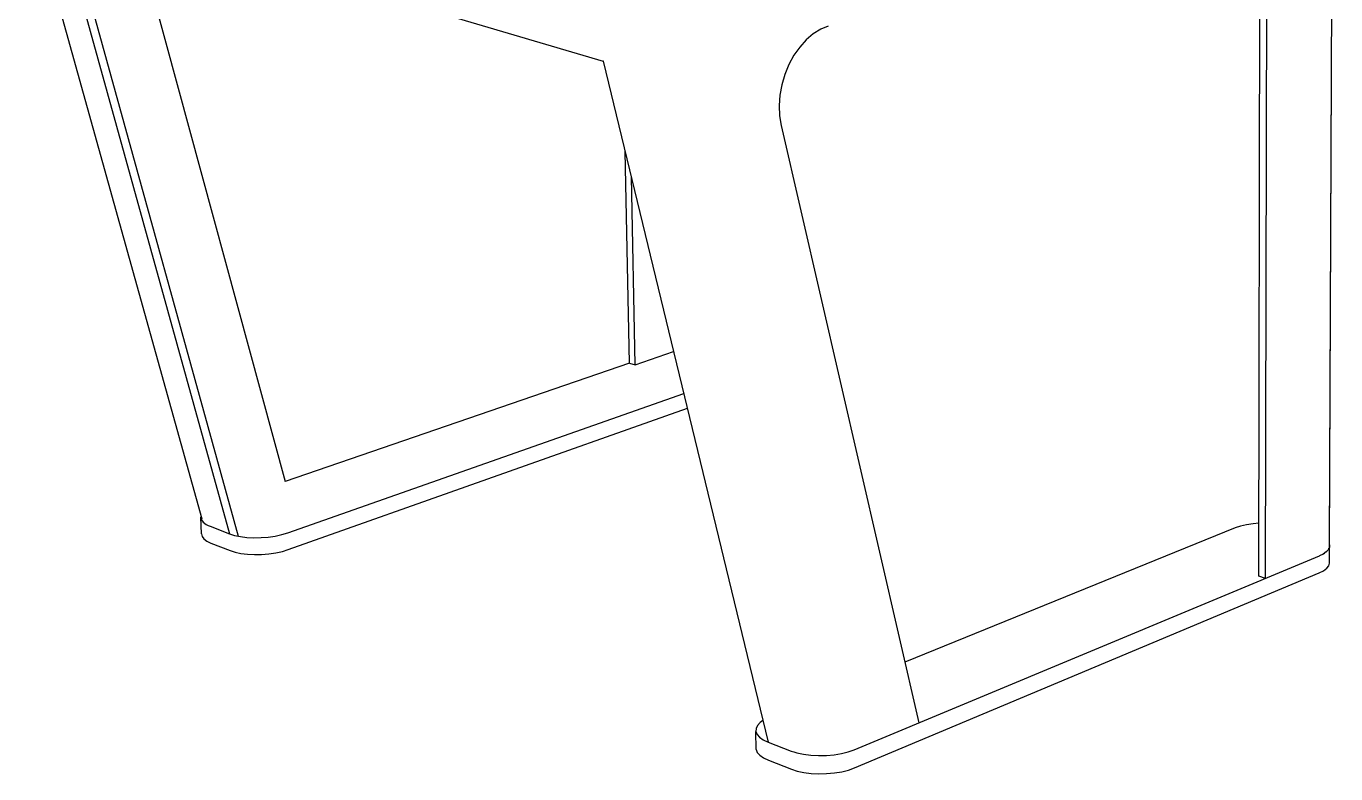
# Model space of a CAD drawing. Header units: millimetres. Extents: x 1102 to 5170, y 19 to 2862.
# Drawn here: x 1826 to 2438, y 489 to 838 of the extents above; entities that cross this region are included whole.
import ezdxf

# ---------------------------------------------------------------- set-up
doc = ezdxf.new("R2010")
doc.units = ezdxf.units.MM
doc.header["$MEASUREMENT"] = 0
doc.layers.add('Domyślny', color=7, linetype='Continuous', true_color=0x000000)
doc.layers.add('Utwórz2D linie widoczne', color=7, linetype='Continuous', true_color=0x000000)

msp = doc.modelspace()

# ---------------------------------------------------------------- linework, layer by layer
at = {"layer": 'Domyślny'}
for p, q in [((1910.69, 604.77), (1911.56, 604.35)), ((2183.13, 499.32), (2184.39, 498.92))]:
    msp.add_line(p, q, dxfattribs=at)
at = {"layer": 'Utwórz2D linie widoczne'}
for p, q in [((2434.81, 594.54), (2437.75, 1256.53)), ((2434.84, 595.66), (2437.78, 1257.03)), ((1825.55, 902.22), (1907.65, 607.84)), ((1838.36, 897.59), (1920.61, 600.85)), ((1842.55, 896.37), (1924.59, 599.77)), ((1875.56, 886.64), (1946.68, 625.31)), ((2401.79, 581.1), (2402.37, 872.1)), ((2404.95, 580.03), (2405.6, 871.28)), ((1961.4, 861.34), (2095.35, 821.86)), ((2193.51, 834.57), (2190.22, 831.79)), ((2196.97, 836.71), (2193.51, 834.57)), ((2200.51, 838.14), (2196.97, 836.71)), ((2187.17, 828.41), (2184.44, 824.53)), ((2190.22, 831.79), (2187.17, 828.41)), ((2095.38, 821.85), (2095.35, 821.84)), ((2095.35, 821.84), (2172.42, 503.46)), ((2184.44, 824.53), (2182.1, 820.23)), ((2180.19, 815.61), (2178.77, 810.79)), ((2182.1, 820.23), (2180.19, 815.61)), ((2178.77, 810.79), (2177.86, 805.88)), ((2177.86, 805.88), (2177.5, 801)), ((2177.5, 801), (2177.69, 796.25)), ((2177.69, 796.25), (2178.42, 791.76)), ((2178.42, 791.76), (2242.86, 512.48)), ((2107.54, 680.68), (2105.58, 779.58)), ((2110.18, 679.79), (2108.45, 767.71)), ((2110.18, 679.79), (2128.23, 686.02)), ((2107.54, 680.68), (1946.68, 625.31)), ((2107.54, 680.68), (2110.18, 679.79)), ((1947.81, 601.32), (2132.97, 666.44)), ((1948.06, 593.48), (2134.63, 659.56)), ((1907.34, 608.94), (1907.24, 608.58)), ((1907.24, 608.58), (1907.48, 607.39)), ((1907.51, 600.79), (1907.24, 608.58)), ((1907.48, 607.39), (1908.3, 606.27)), ((1908.3, 606.27), (1909.67, 605.25)), ((1907.51, 600.79), (1907.75, 599.59)), ((1909.67, 605.25), (1910.69, 604.77)), ((1911.56, 604.35), (1920.61, 600.85)), ((1920.61, 600.85), (1922.97, 600.11)), ((1922.97, 600.11), (1925.71, 599.54)), ((1941.99, 599.82), (1945.05, 600.49)), ((1945.05, 600.49), (1947.81, 601.32)), ((2390.8, 603.59), (2236.32, 540.83)), ((2393.23, 604.42), (2390.8, 603.59)), ((2396.02, 605.08), (2393.23, 604.42)), ((2399.08, 605.55), (2396.02, 605.08)), ((2401.84, 605.78), (2399.08, 605.55)), ((1907.75, 599.59), (1908.57, 598.46)), ((1908.57, 598.46), (1909.95, 597.43)), ((1909.95, 597.43), (1911.83, 596.53)), ((1911.83, 596.53), (1920.87, 593.01)), ((1925.71, 599.54), (1928.76, 599.18)), ((1928.76, 599.18), (1932.01, 599.02)), ((1932.01, 599.02), (1935.37, 599.08)), ((1935.37, 599.08), (1938.73, 599.35)), ((1938.73, 599.35), (1941.99, 599.82)), ((2434.81, 594.54), (2434.3, 593.44)), ((2434.51, 593.8), (2434.6, 594.1)), ((2434.84, 595.66), (2434.81, 594.54)), ((2434.82, 594.83), (2434.88, 595.04)), ((2434.88, 595.04), (2434.83, 595.29)), ((2434.84, 587.16), (2434.88, 595.04)), ((1920.87, 593.01), (1923.23, 592.26)), ((1923.23, 592.26), (1925.97, 591.69)), ((1925.97, 591.69), (1929.02, 591.32)), ((1929.02, 591.32), (1932.27, 591.17)), ((1932.27, 591.17), (1935.63, 591.22)), ((1935.63, 591.22), (1938.99, 591.5)), ((1938.99, 591.5), (1942.24, 591.98)), ((1942.24, 591.98), (1945.3, 592.64)), ((1945.3, 592.64), (1948.06, 593.48)), ((2212.63, 499.88), (2430.1, 590.51)), ((2431.92, 591.4), (2430.1, 590.51)), ((2430.1, 590.51), (2430.1, 590.51)), ((2433.33, 592.39), (2431.92, 591.4)), ((2432, 591.46), (2432.09, 591.5)), ((2432.09, 591.5), (2432.48, 591.79)), ((2434.3, 593.44), (2433.33, 592.39)), ((2433.45, 592.52), (2433.58, 592.61)), ((2433.58, 592.61), (2433.82, 592.92)), ((2434.39, 593.65), (2434.51, 593.8)), ((2212.73, 491.41), (2430.07, 582.6)), ((2430.07, 582.6), (2432.06, 583.6)), ((2432.06, 583.6), (2433.54, 584.72)), ((2433.54, 584.72), (2434.48, 585.92)), ((2434.48, 585.92), (2434.84, 587.16)), ((2404.95, 580.03), (2401.79, 581.1)), ((2166.73, 509.9), (2166.66, 508.47)), ((2166.66, 508.47), (2167.22, 507.07)), ((2166.79, 500.06), (2166.66, 508.47)), ((2167.43, 511.32), (2166.73, 509.9)), ((2168.72, 512.69), (2167.43, 511.32)), ((2169.98, 513.54), (2168.72, 512.69)), ((2167.22, 507.07), (2168.39, 505.74)), ((2168.39, 505.74), (2170.14, 504.53)), ((2170.14, 504.53), (2172.42, 503.46)), ((2172.42, 503.46), (2183.13, 499.32)), ((2166.79, 500.06), (2167.35, 498.64)), ((2167.35, 498.64), (2168.52, 497.31)), ((2168.52, 497.31), (2170.27, 496.09)), ((2170.27, 496.09), (2172.55, 495.02)), ((2184.39, 498.92), (2185.89, 498.44)), ((2185.89, 498.44), (2189.01, 497.77)), ((2189.01, 497.77), (2192.42, 497.33)), ((2192.42, 497.33), (2196, 497.15)), ((2196, 497.15), (2199.65, 497.22)), ((2199.65, 497.22), (2203.24, 497.54)), ((2203.24, 497.54), (2206.67, 498.1)), ((2206.67, 498.1), (2209.83, 498.89)), ((2209.83, 498.89), (2212.63, 499.88)), ((2172.55, 495.02), (2183.25, 490.85)), ((2183.25, 490.85), (2186.01, 489.96)), ((2186.01, 489.96), (2189.13, 489.29)), ((2206.78, 489.62), (2209.94, 490.41)), ((2209.94, 490.41), (2212.73, 491.41)), ((2189.13, 489.29), (2192.54, 488.85)), ((2192.54, 488.85), (2196.12, 488.66)), ((2196.12, 488.66), (2199.76, 488.73)), ((2199.76, 488.73), (2203.35, 489.05)), ((2203.35, 489.05), (2206.78, 489.62))]:
    msp.add_line(p, q, dxfattribs=at)

doc.saveas('drawing.dxf')
